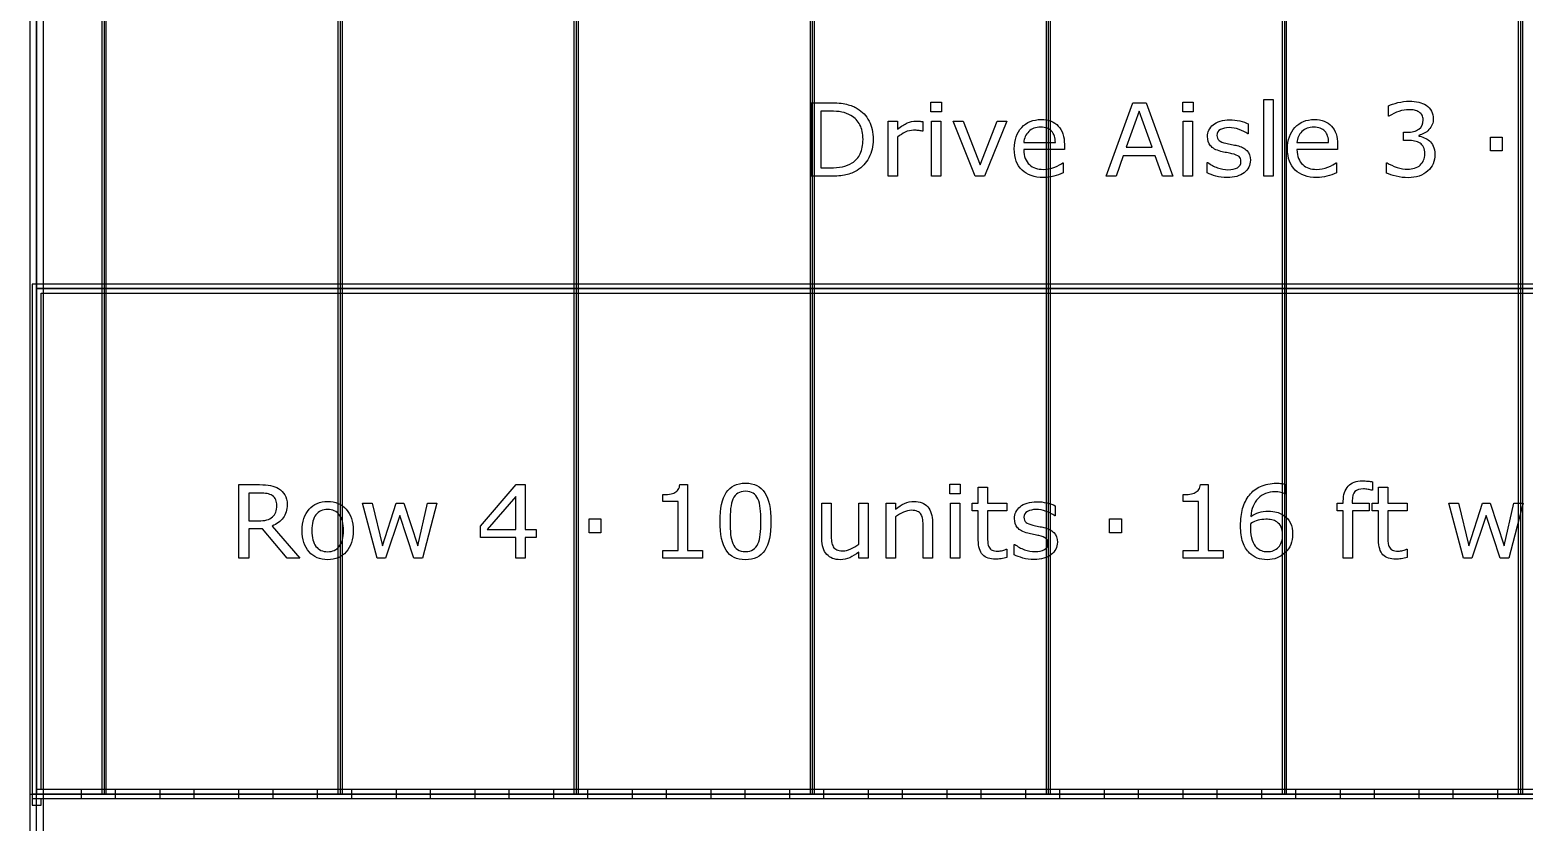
# Model space of a CAD drawing. Extents: x -13 to 750, y 12 to 2314.
# Drawn here: x 43.4 to 176.3, y 1431.4 to 1501.9 of the extents above; entities that cross this region are included whole.
import ezdxf

# ---------------------------------------------------------------- set-up
doc = ezdxf.new("R2010")
doc.units = 0
doc.layers.get('0').update_dxf_attribs({"linetype": 'CONTINUOUS'})

msp = doc.modelspace()

# ---------------------------------------------------------------- linework, layer by layer
at = {"color": 7}
for points in [[(43.400391, 1718.48961), (43.400391, 1266.2904), (268.59961, 1266.2904), (268.59961, 1718.48961)], [(44.599609, 1717.29039), (267.40039, 1717.29039), (267.40039, 1267.4896), (44.599609, 1267.4896)], [(43.400391, 1691.89), (43.400391, 1433.89), (44.599609, 1433.89), (44.599609, 1691.89)], [(49.800781, 1691.89), (49.800781, 1433.89), (50.199219, 1433.89), (50.199219, 1691.89)], [(70.800781, 1691.89), (70.800781, 1433.89), (71.199219, 1433.89), (71.199219, 1691.89)], [(91.800781, 1691.89), (91.800781, 1433.89), (92.199219, 1433.89), (92.199219, 1691.89)], [(112.80078, 1691.89), (112.80078, 1433.89), (113.19922, 1433.89), (113.19922, 1691.89)], [(133.80078, 1691.89), (133.80078, 1433.89), (134.19922, 1433.89), (134.19922, 1691.89)], [(154.80078, 1691.89), (154.80078, 1433.89), (155.19922, 1433.89), (155.19922, 1691.89)], [(175.80078, 1691.89), (175.80078, 1433.89), (176.19922, 1433.89), (176.19922, 1691.89)], [(44, 1504.89), (268, 1504.89), (268, 1478.89), (44, 1478.89)], [(124.49341, 1494.62049), (123.56177, 1494.62049), (123.56177, 1495.47742), (124.49341, 1495.47742)], [(146.88794, 1494.62047), (145.9563, 1494.62047), (145.9563, 1495.4774), (146.88794, 1495.4774)], [(153.9939, 1488.89), (153.16772, 1488.89), (153.16772, 1495.72789), (153.9939, 1495.72789)], [(145.073, 1488.89), (144.14575, 1488.89), (143.50415, 1490.71373), (140.67407, 1490.71373), (140.03247, 1488.89), (139.14917, 1488.89), (141.53101, 1495.43346), (142.69116, 1495.43346)], [(143.23608, 1491.4608), (142.08911, 1494.6732), (140.93774, 1491.4608)], [(124.44067, 1488.89), (123.6145, 1488.89), (123.6145, 1493.79869), (124.44067, 1493.79869)], [(130.32056, 1493.79869), (128.33423, 1488.89), (127.50366, 1488.89), (125.53052, 1493.79869), (126.427, 1493.79869), (127.94751, 1489.89195), (129.45483, 1493.79869)], [(146.83521, 1488.89), (146.00903, 1488.89), (146.00903, 1493.79869), (146.83521, 1493.79869)], [(117.51489, 1492.16836), (117.51489, 1492.16836)], [(118.42456, 1492.15514), (118.42456, 1492.15514)], [(167.90261, 1492.04082), (167.90261, 1492.04082)], [(174.38892, 1491.13561), (173.33862, 1491.13561), (173.33862, 1492.37926), (174.38892, 1492.37926)], [(151.97681, 1490.30504), (151.97681, 1490.30504)], [(43.599609, 1479.29039), (43.599609, 1433.48961), (268.40039, 1433.48961), (268.40039, 1479.29039)], [(44, 1478.89), (268, 1478.89), (268, 1433.89), (44, 1433.89)], [(44.400391, 1478.48961), (267.59961, 1478.48961), (267.59961, 1434.29039), (44.400391, 1434.29039)], [(88.436279, 1456.73131), (87.465088, 1456.73131), (87.465088, 1454.89), (86.621338, 1454.89), (86.621338, 1456.73131), (83.488037, 1456.73131), (83.488037, 1457.74205), (86.656494, 1461.43346), (87.465088, 1461.43346), (87.465088, 1457.43443), (88.436279, 1457.43443)], [(126.17212, 1460.62047), (125.24048, 1460.62047), (125.24048, 1461.4774), (126.17212, 1461.4774)], [(65.378174, 1459.5921), (65.378174, 1459.5921)], [(79.607666, 1459.79869), (78.328857, 1454.89), (77.564209, 1454.89), (76.302979, 1458.67369), (75.050537, 1454.89), (74.290283, 1454.89), (72.998291, 1459.79869), (73.859619, 1459.79869), (74.760498, 1455.99742), (75.986572, 1459.79869), (76.667725, 1459.79869), (77.924561, 1455.99742), (78.7771, 1459.79869)], [(86.621338, 1457.43443), (86.621338, 1460.38756), (84.085693, 1457.43443)], [(126.11938, 1454.89), (125.29321, 1454.89), (125.29321, 1459.79869), (126.11938, 1459.79869)], [(176.2478, 1459.79869), (174.96899, 1454.89), (174.20435, 1454.89), (172.94312, 1458.67369), (171.69067, 1454.89), (170.93042, 1454.89), (169.63843, 1459.79869), (170.49976, 1459.79869), (171.40063, 1455.99742), (172.62671, 1459.79869), (173.30786, 1459.79869), (174.5647, 1455.99742), (175.41724, 1459.79869)], [(94.19751, 1457.13561), (93.147217, 1457.13561), (93.147217, 1458.37926), (94.19751, 1458.37926)], [(140.50269, 1457.13556), (139.45239, 1457.13556), (139.45239, 1458.37921), (140.50269, 1458.37921)], [(71.302002, 1457.34215), (71.302002, 1457.34215)], [(72.154541, 1457.34215), (72.154541, 1457.34215)], [(109.32349, 1458.16393), (109.32349, 1458.16393)], [(155.73417, 1457.01251), (155.73417, 1457.01251)], [(108.16771, 1456.16881), (108.16771, 1456.16881)], [(134.80737, 1456.30499), (134.80737, 1456.30499)], [(44, 1434.29039), (44, 1433.89), (43.599609, 1433.89), (43.599609, 1432.89), (44.400391, 1432.89), (44.400391, 1433.48961), (48, 1433.48961), (48, 1434.29039)], [(51, 1434.29039), (51, 1433.48961), (55, 1433.48961), (55, 1434.29039)], [(58, 1434.29039), (58, 1433.48961), (62, 1433.48961), (62, 1434.29039)], [(65, 1434.29039), (65, 1433.48961), (69, 1433.48961), (69, 1434.29039)], [(72, 1434.29039), (72, 1433.48961), (76, 1433.48961), (76, 1434.29039)], [(79, 1434.29039), (79, 1433.48961), (83, 1433.48961), (83, 1434.29039)], [(86, 1434.29039), (86, 1433.48961), (90, 1433.48961), (90, 1434.29039)], [(93, 1434.29039), (93, 1433.48961), (97, 1433.48961), (97, 1434.29039)], [(100, 1434.29039), (100, 1433.48961), (104, 1433.48961), (104, 1434.29039)], [(107, 1434.29039), (107, 1433.48961), (111, 1433.48961), (111, 1434.29039)], [(114, 1434.29039), (114, 1433.48961), (118, 1433.48961), (118, 1434.29039)], [(121, 1434.29039), (121, 1433.48961), (125, 1433.48961), (125, 1434.29039)], [(128, 1434.29039), (128, 1433.48961), (132, 1433.48961), (132, 1434.29039)], [(135, 1434.29039), (135, 1433.48961), (139, 1433.48961), (139, 1434.29039)], [(142, 1434.29039), (142, 1433.48961), (146, 1433.48961), (146, 1434.29039)], [(149, 1434.29039), (149, 1433.48961), (153, 1433.48961), (153, 1434.29039)], [(156, 1434.29039), (156, 1433.48961), (160, 1433.48961), (160, 1434.29039)], [(163, 1434.29039), (163, 1433.48961), (167, 1433.48961), (167, 1434.29039)], [(170, 1434.29039), (170, 1433.48961), (174, 1433.48961), (174, 1434.29039)], [(44, 1433.89), (268, 1433.89), (268, 1289.89), (44, 1289.89)]]:
    msp.add_lwpolyline(points, close=True, dxfattribs=at)
for points in [[(44, 1691.89), (44, 1433.89)], [(50, 1691.89), (50, 1433.89)], [(71, 1691.89), (71, 1433.89)], [(92, 1691.89), (92, 1433.89)], [(113, 1691.89), (113, 1433.89)], [(134, 1691.89), (134, 1433.89)], [(155, 1691.89), (155, 1433.89)], [(176, 1691.89), (176, 1433.89)], [(114.54858, 1488.89), (112.89624, 1488.89), (112.89624, 1495.43346), (114.53101, 1495.43346)], [(114.58374, 1494.68642), (113.76636, 1494.68642), (113.76636, 1489.6371), (114.58374, 1489.6371)], [(164.30784, 1494.23807), (164.26394, 1494.23807), (164.26394, 1495.15653)], [(120.5911, 1492.37488), (120.5911, 1488.89), (119.76493, 1488.89), (119.76493, 1493.79869), (120.5911, 1493.79869), (120.5911, 1493.07359)], [(122.82788, 1492.89783), (122.78398, 1492.89783)], [(122.82792, 1493.74599), (122.82788, 1492.89783)], [(151.7834, 1493.54822), (151.7834, 1492.66492), (151.7395, 1492.66492)], [(165.98216, 1492.07601), (165.58665, 1492.07601), (165.58665, 1492.8055), (165.89427, 1492.8055)], [(131.8147, 1491.89146), (134.6272, 1491.89146)], [(135.43135, 1491.70689), (135.4314, 1491.25865)], [(156.12085, 1491.89146), (158.93335, 1491.89146)], [(159.7375, 1491.70689), (159.73755, 1491.25865)], [(166.95778, 1492.52859), (166.95778, 1492.46709)], [(135.4314, 1491.25865), (131.8147, 1491.25865)], [(159.73755, 1491.25865), (156.12085, 1491.25865)], [(135.29077, 1490.08971), (135.33467, 1490.08971), (135.33467, 1489.18883)], [(148.14038, 1489.18443), (148.14038, 1490.11168), (148.18428, 1490.11168)], [(159.59692, 1490.08971), (159.64082, 1490.08971), (159.64082, 1489.18883)], [(164.07495, 1489.16686), (164.07495, 1490.08531), (164.14085, 1490.08531)], [(67.412842, 1454.89), (66.283447, 1454.89), (64.094971, 1457.49156), (62.868896, 1457.49156), (62.868896, 1454.89), (61.998779, 1454.89), (61.998779, 1461.43346), (63.831299, 1461.43346)], [(101.21997, 1461.45539), (101.90112, 1461.45539), (101.90112, 1455.55793), (103.23706, 1455.55793), (103.23706, 1454.89)], [(127.77173, 1456.494), (127.77173, 1459.10436), (127.21362, 1459.10436), (127.21362, 1459.79869), (127.77173, 1459.79869), (127.77173, 1461.20934), (128.5979, 1461.20934), (128.5979, 1459.79869), (130.30298, 1459.79869), (130.30298, 1459.10436), (128.5979, 1459.10436), (128.5979, 1456.86754)], [(147.52515, 1461.45539), (148.2063, 1461.45539), (148.2063, 1455.55793), (149.54224, 1455.55793), (149.54224, 1454.89)], [(155.09692, 1461.4554), (155.09692, 1460.61604), (155.05302, 1460.61604)], [(162.84009, 1460.92805), (162.79619, 1460.92805)], [(163.38062, 1456.49401), (163.38062, 1459.10437), (162.82251, 1459.10437), (162.82251, 1459.7987), (163.38062, 1459.7987), (163.38062, 1461.20935), (164.20679, 1461.20935), (164.20679, 1459.7987), (165.91187, 1459.7987), (165.91187, 1459.10437), (164.20679, 1459.10437), (164.20679, 1456.86755)], [(162.84014, 1461.68394), (162.84009, 1460.92805)], [(63.892822, 1460.68635), (62.868896, 1460.68635), (62.868896, 1458.21662), (63.747803, 1458.21662)], [(103.23706, 1454.89), (99.695068, 1454.89), (99.695068, 1455.55797), (101.05737, 1455.55797), (101.05737, 1459.94371), (99.695068, 1459.94371), (99.695068, 1460.54137)], [(113.85864, 1456.61266), (113.85864, 1459.79869), (114.68481, 1459.79869), (114.68481, 1457.00377)], [(117.137, 1456.13364), (117.137, 1459.79868), (117.96317, 1459.79868), (117.96313, 1454.89)], [(120.41523, 1458.55506), (120.41523, 1454.89), (119.58906, 1454.89), (119.58906, 1459.79869), (120.41523, 1459.79869), (120.41523, 1459.25377)], [(134.61397, 1459.54817), (134.61397, 1458.66487), (134.57007, 1458.66487)], [(149.54224, 1454.89), (146.00024, 1454.89), (146.00024, 1455.55797), (147.36255, 1455.55797), (147.36255, 1459.94371), (146.00024, 1459.94371), (146.00024, 1460.54137)], [(161.04277, 1459.9656), (161.04277, 1459.79861), (162.53252, 1459.79861), (162.53252, 1459.10428), (161.06914, 1459.10428), (161.06914, 1454.89), (160.24297, 1454.89), (160.24297, 1459.10436), (159.68486, 1459.10436), (159.68486, 1459.79869), (160.24297, 1459.79869), (160.24297, 1459.96129)], [(64.951904, 1457.75084), (67.412842, 1454.89)], [(123.6936, 1454.89), (122.86743, 1454.89), (122.86743, 1457.68492)], [(123.69355, 1458.07604), (123.6936, 1454.89)], [(154.84242, 1456.97729), (154.84204, 1456.97736)], [(130.25905, 1455.67659), (130.30295, 1455.67659), (130.30298, 1454.9339)], [(130.97095, 1455.18438), (130.97095, 1456.11163), (131.01485, 1456.11163)], [(165.86794, 1455.6766), (165.91184, 1455.6766), (165.91187, 1454.93391)], [(117.96313, 1454.89), (117.13696, 1454.89), (117.13696, 1455.43492)]]:
    msp.add_lwpolyline(points, dxfattribs=at)
for points in [[(164.26394, 1495.15653), (164.471947, 1495.25907), (164.7488, 1495.35282), (165.0945, 1495.43778)], [(165.0945, 1495.43778), (165.443133, 1495.525673), (165.780047, 1495.56962), (166.10524, 1495.56962)], [(166.10524, 1495.56962), (166.42458, 1495.56962), (166.70583, 1495.54032), (166.94899, 1495.48172)], [(166.94899, 1495.48172), (167.192157, 1495.42312), (167.411883, 1495.32937), (167.60817, 1495.20047)], [(114.53101, 1495.43346), (115.169677, 1495.43346), (115.67651, 1495.386583), (116.05151, 1495.29283)], [(115.62524, 1494.59852), (115.335207, 1494.65712), (114.98804, 1494.68642), (114.58374, 1494.68642)], [(116.44702, 1494.29529), (116.189207, 1494.441777), (115.91528, 1494.542853), (115.62524, 1494.59852)], [(116.05151, 1495.29283), (116.429443, 1495.20201), (116.74878, 1495.076033), (117.00952, 1494.9149)], [(117.24683, 1493.46473), (117.068117, 1493.81629), (116.801513, 1494.093143), (116.44702, 1494.29529)], [(117.00952, 1494.9149), (117.454833, 1494.63658), (117.802003, 1494.265977), (118.05103, 1493.80309)], [(165.19554, 1494.65995), (164.88206, 1494.560343), (164.58616, 1494.419717), (164.30784, 1494.23807)], [(166.08323, 1494.80936), (165.80491, 1494.80936), (165.509013, 1494.759557), (165.19554, 1494.65995)], [(166.57102, 1494.76546), (166.427467, 1494.794727), (166.26487, 1494.80936), (166.08323, 1494.80936)], [(166.97532, 1494.60726), (166.849347, 1494.683427), (166.71458, 1494.73616), (166.57102, 1494.76546)], [(167.25657, 1494.31282), (167.18919, 1494.43294), (167.09544, 1494.531087), (166.97532, 1494.60726)], [(167.35765, 1493.89974), (167.35765, 1494.05794), (167.323957, 1494.195633), (167.25657, 1494.31282)], [(167.60817, 1495.20047), (167.81911, 1495.059843), (167.97878, 1494.88992), (168.08718, 1494.6907)], [(168.08718, 1494.6907), (168.19558, 1494.49148), (168.24978, 1494.25857), (168.24978, 1493.99197)], [(117.51489, 1492.16834), (117.51489, 1492.681033), (117.425537, 1493.113163), (117.24683, 1493.46473)], [(118.05103, 1493.80309), (118.30005, 1493.340197), (118.42456, 1492.79088), (118.42456, 1492.15514)], [(120.5911, 1493.07359), (120.919227, 1493.337263), (121.207803, 1493.5233), (121.45683, 1493.6317)], [(121.27665, 1492.80994), (121.039343, 1492.698613), (120.810827, 1492.553593), (120.5911, 1492.37488)], [(122.01493, 1492.98133), (121.76005, 1492.98133), (121.513957, 1492.9242), (121.27665, 1492.80994)], [(121.45683, 1493.6317), (121.708783, 1493.743027), (121.96513, 1493.79869), (122.22587, 1493.79869)], [(122.42362, 1492.95933), (122.309367, 1492.973997), (122.173137, 1492.98133), (122.01493, 1492.98133)], [(122.22587, 1493.79869), (122.369423, 1493.79869), (122.473427, 1493.79429), (122.53788, 1493.78549)], [(122.78398, 1492.89783), (122.660933, 1492.927097), (122.540813, 1492.947597), (122.42362, 1492.95933)], [(122.53788, 1493.78549), (122.602347, 1493.77949), (122.699027, 1493.766323), (122.82792, 1493.74599)], [(130.97529, 1491.31578), (130.97529, 1492.118513), (131.193553, 1492.75572), (131.63008, 1493.2274)], [(131.63008, 1493.2274), (132.069533, 1493.69908), (132.64668, 1493.93492), (133.36152, 1493.93492)], [(132.25854, 1492.86266), (131.9978, 1492.601913), (131.849853, 1492.27818), (131.8147, 1491.89146)], [(133.31763, 1493.25377), (132.875243, 1493.25377), (132.522213, 1493.1234), (132.25854, 1492.86266)], [(134.29761, 1492.89781), (134.083743, 1493.135117), (133.757083, 1493.25377), (133.31763, 1493.25377)], [(133.36152, 1493.93492), (134.023633, 1493.93492), (134.5334, 1493.74156), (134.89082, 1493.35484)], [(134.6272, 1491.89146), (134.624533, 1492.32506), (134.51467, 1492.66051), (134.29761, 1492.89781)], [(134.89082, 1493.35484), (135.251173, 1492.968127), (135.43135, 1492.41881), (135.43135, 1491.70689)], [(148.1623, 1492.41883), (148.1623, 1492.620977), (148.203317, 1492.811407), (148.28535, 1492.99012)], [(148.28535, 1492.99012), (148.37031, 1493.168827), (148.49775, 1493.328493), (148.66767, 1493.46912)], [(148.66767, 1493.46912), (148.831737, 1493.606813), (149.039747, 1493.715213), (149.2917, 1493.79432)], [(149.31812, 1493.04285), (149.110107, 1492.928597), (149.0061, 1492.75721), (149.0061, 1492.52869)], [(149.2917, 1493.79432), (149.54658, 1493.876347), (149.83076, 1493.91736), (150.14424, 1493.91736)], [(150.08276, 1493.21863), (149.781007, 1493.21863), (149.526127, 1493.160037), (149.31812, 1493.04285)], [(150.97046, 1493.05604), (150.6687, 1493.164433), (150.3728, 1493.21863), (150.08276, 1493.21863)], [(150.14424, 1493.91736), (150.437207, 1493.91736), (150.733103, 1493.88074), (151.03193, 1493.8075)], [(151.7395, 1492.66492), (151.528567, 1492.820193), (151.27222, 1492.950567), (150.97046, 1493.05604)], [(151.03193, 1493.8075), (151.33369, 1493.737187), (151.58418, 1493.65076), (151.7834, 1493.54822)], [(155.28144, 1491.31578), (155.28144, 1492.118513), (155.499703, 1492.75572), (155.93623, 1493.2274)], [(155.93623, 1493.2274), (156.375683, 1493.69908), (156.95283, 1493.93492), (157.66767, 1493.93492)], [(156.5647, 1492.86266), (156.303953, 1492.601913), (156.156003, 1492.27818), (156.12085, 1491.89146)], [(157.62378, 1493.25377), (157.1814, 1493.25377), (156.828373, 1493.1234), (156.5647, 1492.86266)], [(158.60376, 1492.89781), (158.389893, 1493.135117), (158.063233, 1493.25377), (157.62378, 1493.25377)], [(157.66767, 1493.93492), (158.329783, 1493.93492), (158.83955, 1493.74156), (159.19697, 1493.35484)], [(158.93335, 1491.89146), (158.930683, 1492.32506), (158.82082, 1492.66051), (158.60376, 1492.89781)], [(159.19697, 1493.35484), (159.557323, 1492.968127), (159.7375, 1492.41881), (159.7375, 1491.70689)], [(165.89427, 1492.8055), (166.339583, 1492.8055), (166.694073, 1492.897783), (166.95774, 1493.08235)], [(166.95774, 1493.08235), (167.224347, 1493.26985), (167.35765, 1493.542313), (167.35765, 1493.89974)], [(167.86306, 1493.03836), (167.608173, 1492.768827), (167.306413, 1492.598903), (166.95778, 1492.52859)], [(168.24978, 1493.99197), (168.24978, 1493.62869), (168.120873, 1493.31082), (167.86306, 1493.03836)], [(117.2688, 1490.89395), (117.43286, 1491.23379), (117.51489, 1491.658593), (117.51489, 1492.16836)], [(118.42456, 1492.15514), (118.42456, 1491.560413), (118.29419, 1491.02135), (118.03345, 1490.53795)], [(148.43037, 1491.60145), (148.251657, 1491.824103), (148.1623, 1492.096563), (148.1623, 1492.41883)], [(149.34883, 1491.10047), (148.918163, 1491.21473), (148.61201, 1491.381723), (148.43037, 1491.60145)], [(149.0061, 1492.52869), (149.0061, 1492.326543), (149.06909, 1492.1742), (149.19507, 1492.07166)], [(149.19507, 1492.07166), (149.318117, 1491.96912), (149.517333, 1491.885623), (149.79272, 1491.82117)], [(149.79272, 1491.82117), (149.945067, 1491.786037), (150.11499, 1491.75088), (150.30249, 1491.7157)], [(150.30249, 1491.7157), (150.492917, 1491.680567), (150.65112, 1491.648333), (150.7771, 1491.619)], [(150.7771, 1491.619), (151.160887, 1491.531113), (151.456783, 1491.380237), (151.66479, 1491.16637)], [(166.5886, 1492.02331), (166.4011, 1492.058443), (166.198953, 1492.07601), (165.98216, 1492.07601)], [(167.06761, 1491.83874), (166.93577, 1491.92956), (166.7761, 1491.991083), (166.5886, 1492.02331)], [(166.95778, 1492.46709), (167.098407, 1492.443623), (167.25954, 1492.393817), (167.44118, 1492.31767)], [(167.37522, 1491.47399), (167.30198, 1491.629263), (167.199443, 1491.750847), (167.06761, 1491.83874)], [(167.48948, 1490.89392), (167.48948, 1491.128293), (167.451393, 1491.32165), (167.37522, 1491.47399)], [(167.44118, 1492.31767), (167.62282, 1492.24443), (167.77663, 1492.152147), (167.90261, 1492.04082)], [(167.90259, 1492.04088), (168.043217, 1491.9149), (168.15894, 1491.756697), (168.24976, 1491.56627)], [(168.24976, 1491.56627), (168.34058, 1491.375843), (168.38599, 1491.12975), (168.38599, 1490.82799)], [(116.53931, 1490.07217), (116.864503, 1490.280177), (117.107667, 1490.554103), (117.2688, 1490.89395)], [(118.03345, 1490.53795), (117.775637, 1490.05455), (117.431397, 1489.67955), (117.00073, 1489.41295)], [(131.66084, 1489.43492), (131.203807, 1489.877307), (130.97529, 1490.50426), (130.97529, 1491.31578)], [(131.8147, 1491.25865), (131.8147, 1490.956897), (131.86011, 1490.693227), (131.95093, 1490.46764)], [(131.95093, 1490.46764), (132.04175, 1490.24498), (132.16626, 1490.061873), (132.32446, 1489.91832)], [(149.86299, 1490.98621), (149.67549, 1491.021343), (149.504103, 1491.05943), (149.34883, 1491.10047)], [(150.32441, 1490.89391), (150.207223, 1490.920243), (150.053417, 1490.95101), (149.86299, 1490.98621)], [(150.96601, 1490.63902), (150.854683, 1490.738633), (150.640817, 1490.823597), (150.32441, 1490.89391)], [(150.82539, 1489.64586), (151.03047, 1489.763047), (151.13301, 1489.947617), (151.13301, 1490.19957)], [(151.13301, 1490.19957), (151.13301, 1490.39293), (151.077343, 1490.539413), (150.96601, 1490.63902)], [(151.97681, 1490.30504), (151.97681, 1489.8568), (151.790773, 1489.489123), (151.4187, 1489.20201)], [(151.66479, 1491.16637), (151.872803, 1490.94957), (151.97681, 1490.66246), (151.97681, 1490.30504)], [(155.96699, 1489.43492), (155.509957, 1489.877307), (155.28144, 1490.50426), (155.28144, 1491.31578)], [(156.12085, 1491.25865), (156.12085, 1490.956897), (156.16626, 1490.693227), (156.25708, 1490.46764)], [(156.25708, 1490.46764), (156.3479, 1490.24498), (156.472413, 1490.061873), (156.63062, 1489.91832)], [(167.08958, 1489.87878), (167.224347, 1490.007687), (167.323957, 1490.149777), (167.38841, 1490.30505)], [(167.38841, 1490.30505), (167.45579, 1490.460323), (167.48948, 1490.656613), (167.48948, 1490.89392)], [(168.38599, 1490.82799), (168.38599, 1490.529163), (168.33179, 1490.255237), (168.22339, 1490.00621)], [(115.99878, 1489.01305), (115.632567, 1488.931017), (115.149167, 1488.89), (114.54858, 1488.89)], [(114.58374, 1489.6371), (115.002687, 1489.6371), (115.367433, 1489.667867), (115.67798, 1489.7294)], [(115.67798, 1489.7294), (115.991453, 1489.790933), (116.278563, 1489.90519), (116.53931, 1490.07217)], [(117.00073, 1489.41295), (116.701903, 1489.228377), (116.36792, 1489.095077), (115.99878, 1489.01305)], [(133.56807, 1488.77574), (132.753617, 1488.77574), (132.117873, 1488.995467), (131.66084, 1489.43492)], [(132.32446, 1489.91832), (132.476807, 1489.777693), (132.656983, 1489.672223), (132.86499, 1489.60191)], [(132.86499, 1489.60191), (133.07593, 1489.531603), (133.307377, 1489.49645), (133.55933, 1489.49645)], [(133.55933, 1489.49645), (133.89331, 1489.49645), (134.228757, 1489.562367), (134.56567, 1489.6942)], [(134.48213, 1488.89439), (134.19209, 1488.81529), (133.887403, 1488.77574), (133.56807, 1488.77574)], [(135.33467, 1489.18883), (135.05635, 1489.071643), (134.77217, 1488.973497), (134.48213, 1488.89439)], [(134.56567, 1489.6942), (134.905517, 1489.828967), (135.147217, 1489.960803), (135.29077, 1490.08971)], [(148.90063, 1488.89879), (148.598877, 1488.986683), (148.34546, 1489.081897), (148.14038, 1489.18443)], [(148.18428, 1490.11168), (148.44502, 1489.915393), (148.735057, 1489.758653), (149.05439, 1489.64146)], [(149.90259, 1488.77135), (149.53931, 1488.77135), (149.205323, 1488.81383), (148.90063, 1488.89879)], [(149.05439, 1489.64146), (149.37373, 1489.527207), (149.679883, 1489.47008), (149.97285, 1489.47008)], [(151.4187, 1489.20201), (151.04956, 1488.914903), (150.54419, 1488.77135), (149.90259, 1488.77135)], [(149.97285, 1489.47008), (150.33613, 1489.47008), (150.62031, 1489.528673), (150.82539, 1489.64586)], [(157.87422, 1488.77574), (157.059767, 1488.77574), (156.424023, 1488.995467), (155.96699, 1489.43492)], [(156.63062, 1489.91832), (156.78296, 1489.777693), (156.963133, 1489.672223), (157.17114, 1489.60191)], [(157.17114, 1489.60191), (157.38208, 1489.531603), (157.613527, 1489.49645), (157.86548, 1489.49645)], [(157.86548, 1489.49645), (158.199467, 1489.49645), (158.534917, 1489.562367), (158.87183, 1489.6942)], [(158.78828, 1488.89439), (158.49824, 1488.81529), (158.193553, 1488.77574), (157.87422, 1488.77574)], [(159.64082, 1489.18883), (159.3625, 1489.071643), (159.07832, 1488.973497), (158.78828, 1488.89439)], [(158.87183, 1489.6942), (159.21167, 1489.828967), (159.453367, 1489.960803), (159.59692, 1490.08971)], [(164.94067, 1488.88561), (164.58911, 1488.97057), (164.300537, 1489.06432), (164.07495, 1489.16686)], [(164.14085, 1490.08531), (164.38987, 1489.92125), (164.68284, 1489.78502), (165.01976, 1489.67662)], [(166.01294, 1488.75377), (165.64966, 1488.75377), (165.292237, 1488.797717), (164.94067, 1488.88561)], [(165.01976, 1489.67662), (165.356673, 1489.56822), (165.681867, 1489.51402), (165.99534, 1489.51402)], [(165.99534, 1489.51402), (166.179913, 1489.51402), (166.376203, 1489.544787), (166.58421, 1489.60632)], [(166.98853, 1488.89879), (166.69263, 1488.80211), (166.367433, 1488.75377), (166.01294, 1488.75377)], [(166.58421, 1489.60632), (166.792217, 1489.667853), (166.960673, 1489.758673), (167.08958, 1489.87878)], [(167.76636, 1489.35582), (167.546633, 1489.15074), (167.287357, 1488.998397), (166.98853, 1488.89879)], [(168.22339, 1490.00621), (168.11499, 1489.75719), (167.962647, 1489.540393), (167.76636, 1489.35582)], [(63.831299, 1461.43346), (64.226807, 1461.43346), (64.556397, 1461.407093), (64.820068, 1461.35436)], [(64.820068, 1461.35436), (65.08374, 1461.30456), (65.321045, 1461.213737), (65.531982, 1461.08189)], [(65.531982, 1461.08189), (65.769287, 1460.932477), (65.953857, 1460.743513), (66.085693, 1460.515)], [(100.76733, 1460.7215), (100.902097, 1460.794747), (101.007567, 1460.887033), (101.08374, 1460.99836)], [(101.08374, 1460.99836), (101.16284, 1461.11262), (101.20825, 1461.264963), (101.21997, 1461.45539)], [(105.34644, 1460.73033), (105.712647, 1461.28697), (106.283933, 1461.56529), (107.0603, 1461.56529)], [(107.0603, 1461.56529), (107.84546, 1461.56529), (108.418213, 1461.282577), (108.77856, 1460.71715)], [(147.07251, 1460.7215), (147.207277, 1460.794747), (147.312747, 1460.887033), (147.38892, 1460.99836)], [(147.38892, 1460.99836), (147.46802, 1461.11262), (147.51343, 1461.264963), (147.52515, 1461.45539)], [(151.88452, 1460.50182), (152.142333, 1460.832873), (152.474853, 1461.090683), (152.88208, 1461.27525)], [(152.88208, 1461.27525), (153.289307, 1461.46275), (153.763917, 1461.5565), (154.30591, 1461.5565)], [(154.30591, 1461.5565), (154.478763, 1461.5565), (154.623783, 1461.549167), (154.74097, 1461.5345)], [(154.74097, 1461.5345), (154.858157, 1461.519833), (154.976807, 1461.493467), (155.09692, 1461.4554)], [(160.24297, 1459.96129), (160.24297, 1460.544297), (160.38799, 1460.991073), (160.67803, 1461.30162)], [(160.67803, 1461.30162), (160.96807, 1461.6151), (161.387013, 1461.77184), (161.93486, 1461.77184)], [(162.05352, 1461.05105), (161.699027, 1461.05105), (161.441213, 1460.97195), (161.28008, 1460.81375)], [(161.93486, 1461.77184), (162.119433, 1461.77184), (162.284963, 1461.76304), (162.43145, 1461.74544)], [(162.44024, 1461.00715), (162.293753, 1461.036417), (162.164847, 1461.05105), (162.05352, 1461.05105)], [(162.43145, 1461.74544), (162.580863, 1461.72784), (162.717093, 1461.70734), (162.84014, 1461.68394)], [(162.79619, 1460.92805), (162.70537, 1460.954383), (162.58672, 1460.98075), (162.44024, 1461.00715)], [(64.503662, 1460.63365), (64.330811, 1460.668783), (64.127197, 1460.68635), (63.892822, 1460.68635)], [(64.951904, 1460.45787), (64.825927, 1460.54283), (64.676513, 1460.601423), (64.503662, 1460.63365)], [(65.2771, 1460.08873), (65.212647, 1460.235217), (65.104248, 1460.358263), (64.951904, 1460.45787)], [(65.378174, 1459.59215), (65.378174, 1459.77965), (65.344483, 1459.945177), (65.2771, 1460.08873)], [(65.281494, 1458.98126), (65.345947, 1459.142393), (65.378174, 1459.346007), (65.378174, 1459.5921)], [(66.287842, 1459.65367), (66.287842, 1459.18199), (66.16919, 1458.786483), (65.931885, 1458.46715)], [(66.085693, 1460.515), (66.220459, 1460.289413), (66.287842, 1460.002303), (66.287842, 1459.65367)], [(68.234619, 1459.23619), (68.644776, 1459.70201), (69.197022, 1459.93492), (69.891357, 1459.93492)], [(69.891357, 1459.93492), (70.579834, 1459.93492), (71.12915, 1459.70201), (71.539307, 1459.23619)], [(99.695068, 1460.54137), (99.879639, 1460.54137), (100.077393, 1460.556003), (100.28833, 1460.58527)], [(100.28833, 1460.58527), (100.49927, 1460.61747), (100.658937, 1460.66288), (100.76733, 1460.7215)], [(104.79712, 1458.15514), (104.79712, 1459.318227), (104.980227, 1460.176623), (105.34644, 1460.73033)], [(105.94849, 1460.15025), (105.848877, 1459.933457), (105.780027, 1459.650743), (105.74194, 1459.30211)], [(106.37476, 1460.66881), (106.196047, 1460.55455), (106.053957, 1460.381697), (105.94849, 1460.15025)], [(107.0603, 1460.8402), (106.784913, 1460.8402), (106.5564, 1460.78307), (106.37476, 1460.66881)], [(107.74146, 1460.66881), (107.565673, 1460.78307), (107.33862, 1460.8402), (107.0603, 1460.8402)], [(108.16333, 1460.15904), (108.06079, 1460.384627), (107.920167, 1460.55455), (107.74146, 1460.66881)], [(108.37427, 1459.32408), (108.339137, 1459.652207), (108.268823, 1459.930527), (108.16333, 1460.15904)], [(108.77856, 1460.71715), (109.141847, 1460.15465), (109.32349, 1459.303577), (109.32349, 1458.16393)], [(120.41523, 1459.25377), (120.673043, 1459.467637), (120.939647, 1459.63463), (121.21504, 1459.75475)], [(121.21504, 1459.75475), (121.490427, 1459.874863), (121.77314, 1459.93492), (122.06318, 1459.93492)], [(122.06318, 1459.93492), (122.593453, 1459.93492), (122.99775, 1459.775253), (123.27607, 1459.45592)], [(131.49825, 1459.46907), (131.66231, 1459.606763), (131.870317, 1459.715163), (132.12227, 1459.79427)], [(132.12227, 1459.79427), (132.377157, 1459.876297), (132.661337, 1459.91731), (132.97481, 1459.91731)], [(132.97481, 1459.91731), (133.267783, 1459.91731), (133.563683, 1459.88069), (133.86251, 1459.80745)], [(133.86251, 1459.80745), (134.16427, 1459.737137), (134.414757, 1459.65071), (134.61397, 1459.54817)], [(146.00024, 1460.54137), (146.184813, 1460.54137), (146.38257, 1460.556003), (146.59351, 1460.58527)], [(146.59351, 1460.58527), (146.804443, 1460.61747), (146.96411, 1460.66288), (147.07251, 1460.7215)], [(151.28687, 1459.3065), (151.412843, 1459.754747), (151.61206, 1460.153187), (151.88452, 1460.50182)], [(152.66679, 1460.20733), (152.29179, 1459.814757), (152.073527, 1459.28302), (152.012, 1458.61212)], [(154.17411, 1460.80059), (153.54423, 1460.80059), (153.04179, 1460.602837), (152.66679, 1460.20733)], [(154.67948, 1460.73909), (154.51542, 1460.78009), (154.346963, 1460.80059), (154.17411, 1460.80059)], [(155.05302, 1460.61604), (154.970987, 1460.659973), (154.846473, 1460.70099), (154.67948, 1460.73909)], [(161.28008, 1460.81375), (161.121873, 1460.658477), (161.04277, 1460.37576), (161.04277, 1459.9656)], [(63.747803, 1458.21662), (64.023194, 1458.21662), (64.263428, 1458.240053), (64.468506, 1458.28692)], [(64.468506, 1458.28692), (64.673584, 1458.33672), (64.8479, 1458.42754), (64.991455, 1458.55938)], [(65.931885, 1458.46715), (65.69458, 1458.150743), (65.36792, 1457.911973), (64.951904, 1457.75084)], [(64.991455, 1458.55938), (65.123291, 1458.682427), (65.219971, 1458.823053), (65.281494, 1458.98126)], [(67.623779, 1457.34215), (67.623779, 1458.141957), (67.827392, 1458.773303), (68.234619, 1459.23619)], [(68.845459, 1458.75719), (68.599365, 1458.44957), (68.476318, 1457.97789), (68.476318, 1457.34215)], [(69.891357, 1459.22301), (69.443115, 1459.22301), (69.094482, 1459.067737), (68.845459, 1458.75719)], [(70.928467, 1458.75719), (70.679444, 1459.067737), (70.33374, 1459.22301), (69.891357, 1459.22301)], [(71.302002, 1457.34215), (71.302002, 1457.97789), (71.17749, 1458.44957), (70.928467, 1458.75719)], [(71.539307, 1459.23619), (71.949463, 1458.773303), (72.154541, 1458.141957), (72.154541, 1457.34215)], [(105.74194, 1459.30211), (105.706807, 1458.953477), (105.68924, 1458.571153), (105.68924, 1458.15514)], [(108.43137, 1458.16393), (108.43137, 1458.609237), (108.412337, 1458.995953), (108.37427, 1459.32408)], [(121.12275, 1458.98133), (120.876657, 1458.870003), (120.640817, 1458.727913), (120.41523, 1458.55506)], [(121.83027, 1459.14832), (121.604683, 1459.14832), (121.368843, 1459.092657), (121.12275, 1458.98133)], [(122.36641, 1459.05602), (122.22871, 1459.117553), (122.049997, 1459.14832), (121.83027, 1459.14832)], [(122.68281, 1458.78355), (122.60957, 1458.906603), (122.504103, 1458.997427), (122.36641, 1459.05602)], [(122.82783, 1458.31773), (122.801497, 1458.51695), (122.753157, 1458.672223), (122.68281, 1458.78355)], [(122.86743, 1457.68492), (122.86743, 1457.910507), (122.85423, 1458.121443), (122.82783, 1458.31773)], [(123.27607, 1459.45592), (123.55439, 1459.13658), (123.69355, 1458.67662), (123.69355, 1458.07604)], [(130.99288, 1458.41878), (130.99288, 1458.620927), (131.033897, 1458.811357), (131.11593, 1458.99007)], [(131.26095, 1457.6014), (131.082237, 1457.824053), (130.99288, 1458.096513), (130.99288, 1458.41878)], [(131.11593, 1458.99007), (131.20089, 1459.168777), (131.32833, 1459.328443), (131.49825, 1459.46907)], [(132.14868, 1459.0428), (131.940673, 1458.928547), (131.83667, 1458.75716), (131.83667, 1458.52864)], [(131.83667, 1458.52864), (131.83667, 1458.326493), (131.899657, 1458.17415), (132.02563, 1458.07161)], [(132.91333, 1459.21858), (132.61157, 1459.21858), (132.356687, 1459.159987), (132.14868, 1459.0428)], [(133.80103, 1459.05599), (133.49927, 1459.164383), (133.20337, 1459.21858), (132.91333, 1459.21858)], [(134.57007, 1458.66487), (134.35913, 1458.820143), (134.102783, 1458.950517), (133.80103, 1459.05599)], [(151.10229, 1457.76402), (151.10229, 1458.3441), (151.163817, 1458.85826), (151.28687, 1459.3065)], [(152.66675, 1458.26051), (152.452883, 1458.20191), (152.233157, 1458.111087), (152.00757, 1457.98804)], [(152.012, 1458.61212), (152.258093, 1458.761533), (152.499793, 1458.874327), (152.7371, 1458.9505)], [(153.36108, 1458.34841), (153.11206, 1458.34841), (152.880617, 1458.31911), (152.66675, 1458.26051)], [(152.7371, 1458.9505), (152.977333, 1459.0296), (153.25419, 1459.06915), (153.56767, 1459.06915)], [(153.87524, 1458.30451), (153.71118, 1458.333777), (153.539793, 1458.34841), (153.36108, 1458.34841)], [(153.56767, 1459.06915), (153.84599, 1459.06915), (154.090617, 1459.042783), (154.30155, 1458.99005)], [(154.32349, 1458.11994), (154.188723, 1458.213693), (154.039307, 1458.275217), (153.87524, 1458.30451)], [(154.30155, 1458.99005), (154.515417, 1458.94025), (154.73368, 1458.83771), (154.95634, 1458.68243)], [(154.95634, 1458.68243), (155.214153, 1458.503717), (155.407513, 1458.27813), (155.53642, 1458.00567)], [(68.234619, 1455.44811), (67.827392, 1455.910997), (67.623779, 1456.542343), (67.623779, 1457.34215)], [(68.476318, 1457.34215), (68.476318, 1456.726917), (68.60083, 1456.25963), (68.849854, 1455.94029)], [(70.924072, 1455.9359), (71.176025, 1456.252307), (71.302002, 1456.721057), (71.302002, 1457.34215)], [(72.154541, 1457.34215), (72.154541, 1456.542343), (71.949463, 1455.910997), (71.539307, 1455.44811)], [(105.33765, 1455.58873), (104.977297, 1456.14537), (104.79712, 1457.00084), (104.79712, 1458.15514)], [(105.68924, 1458.15514), (105.68924, 1457.698107), (105.70534, 1457.31578), (105.73754, 1457.00816)], [(105.73754, 1457.00816), (105.76974, 1456.700547), (105.838587, 1456.425157), (105.94408, 1456.18199)], [(108.16772, 1456.16881), (108.27026, 1456.406117), (108.33911, 1456.684437), (108.37427, 1457.00377)], [(108.37427, 1457.00377), (108.412337, 1457.326037), (108.43137, 1457.712757), (108.43137, 1458.16393)], [(109.32349, 1458.16393), (109.32349, 1456.989123), (109.13892, 1456.12633), (108.76978, 1455.57555)], [(114.68481, 1457.00377), (114.68481, 1456.754743), (114.696543, 1456.540877), (114.72001, 1456.36217)], [(132.1794, 1457.10042), (131.74874, 1457.21468), (131.44259, 1457.381673), (131.26095, 1457.6014)], [(132.02563, 1458.07161), (132.148683, 1457.96907), (132.347903, 1457.885573), (132.62329, 1457.82112)], [(132.69356, 1456.98616), (132.50606, 1457.021293), (132.334673, 1457.05938), (132.1794, 1457.10042)], [(132.62329, 1457.82112), (132.775637, 1457.785987), (132.94556, 1457.75083), (133.13306, 1457.71565)], [(133.15499, 1456.89386), (133.037803, 1456.920193), (132.883993, 1456.95096), (132.69356, 1456.98616)], [(133.13306, 1457.71565), (133.323487, 1457.680517), (133.48169, 1457.648283), (133.60767, 1457.61895)], [(133.79659, 1456.63897), (133.685263, 1456.738583), (133.471397, 1456.823547), (133.15499, 1456.89386)], [(133.60767, 1457.61895), (133.991457, 1457.531063), (134.287353, 1457.380187), (134.49536, 1457.16632)], [(134.49536, 1457.16632), (134.703367, 1456.94952), (134.80737, 1456.66241), (134.80737, 1456.30499)], [(151.30444, 1456.31383), (151.169673, 1456.715197), (151.10229, 1457.198593), (151.10229, 1457.76402)], [(151.99437, 1457.79908), (151.991703, 1457.74048), (151.99037, 1457.665773), (151.99037, 1457.57496)], [(151.99037, 1457.57496), (151.99037, 1457.112067), (152.037247, 1456.745857), (152.131, 1456.47633)], [(152.00757, 1457.98804), (152.00157, 1457.923573), (151.99717, 1457.860587), (151.99437, 1457.79908)], [(154.71899, 1457.65412), (154.63989, 1457.832833), (154.508057, 1457.988107), (154.32349, 1458.11994)], [(154.47767, 1455.85669), (154.720837, 1456.11743), (154.84242, 1456.490963), (154.84242, 1456.97729)], [(154.84204, 1456.97736), (154.84204, 1457.24982), (154.801023, 1457.475407), (154.71899, 1457.65412)], [(155.73413, 1457.01256), (155.73413, 1456.34752), (155.514403, 1455.804063), (155.07495, 1455.38219)], [(155.53642, 1458.00567), (155.668253, 1457.73321), (155.73417, 1457.402157), (155.73417, 1457.01251)], [(68.849854, 1455.94029), (69.098877, 1455.623883), (69.446045, 1455.46568), (69.891357, 1455.46568)], [(69.891357, 1455.46568), (70.33081, 1455.46568), (70.675049, 1455.62242), (70.924072, 1455.9359)], [(107.0603, 1454.75377), (106.275147, 1454.75377), (105.70093, 1455.03209), (105.33765, 1455.58873)], [(105.94408, 1456.18199), (106.04076, 1455.953477), (106.17699, 1455.77916), (106.35277, 1455.65904)], [(106.35277, 1455.65904), (106.531483, 1455.538927), (106.767323, 1455.47887), (107.06029, 1455.47887)], [(107.06029, 1455.47887), (107.335683, 1455.47887), (107.5642, 1455.535997), (107.74584, 1455.65025)], [(108.76978, 1455.57555), (108.403567, 1455.027697), (107.83374, 1454.75377), (107.0603, 1454.75377)], [(107.74584, 1455.65025), (107.92748, 1455.76451), (108.068103, 1455.937363), (108.16771, 1456.16881)], [(114.28931, 1455.22398), (114.002197, 1455.540387), (113.85864, 1456.00328), (113.85864, 1456.61266)], [(114.72001, 1456.36217), (114.743477, 1456.18639), (114.79328, 1456.03551), (114.86942, 1455.90953)], [(114.86942, 1455.90953), (114.948527, 1455.780623), (115.051067, 1455.686873), (115.17704, 1455.62828)], [(115.17704, 1455.62828), (115.30302, 1455.56968), (115.486127, 1455.54038), (115.72636, 1455.54038)], [(115.72636, 1455.54038), (115.940227, 1455.54038), (116.173137, 1455.596043), (116.42509, 1455.70737)], [(116.42509, 1455.70737), (116.67997, 1455.818703), (116.917273, 1455.960793), (117.137, 1456.13364)], [(128.16284, 1455.19762), (127.9021, 1455.467147), (127.77173, 1455.899273), (127.77173, 1456.494)], [(128.5979, 1456.86754), (128.5979, 1456.609727), (128.603767, 1456.407577), (128.6155, 1456.26109)], [(128.6155, 1456.26109), (128.627233, 1456.117537), (128.66825, 1455.982773), (128.73855, 1455.8568)], [(128.73855, 1455.8568), (128.803017, 1455.739613), (128.890907, 1455.653187), (129.00222, 1455.59752)], [(129.00222, 1455.59752), (129.116473, 1455.544787), (129.289323, 1455.51842), (129.52077, 1455.51842)], [(129.52077, 1455.51842), (129.655537, 1455.51842), (129.796163, 1455.537453), (129.94265, 1455.57552)], [(129.94265, 1455.57552), (130.08913, 1455.61652), (130.194597, 1455.65021), (130.25905, 1455.67659)], [(131.01485, 1456.11163), (131.275597, 1455.915343), (131.565637, 1455.758603), (131.88497, 1455.64141)], [(131.88497, 1455.64141), (132.204303, 1455.527157), (132.510457, 1455.47003), (132.80343, 1455.47003)], [(132.80343, 1455.47003), (133.16671, 1455.47003), (133.45089, 1455.528623), (133.65597, 1455.64581)], [(133.65597, 1455.64581), (133.861043, 1455.762997), (133.96358, 1455.947567), (133.96358, 1456.19952)], [(133.96358, 1456.19952), (133.96358, 1456.39288), (133.907917, 1456.539363), (133.79659, 1456.63897)], [(134.80737, 1456.30499), (134.80737, 1455.85675), (134.621337, 1455.489073), (134.24927, 1455.20196)], [(151.88892, 1455.34703), (151.636967, 1455.590197), (151.44214, 1455.912463), (151.30444, 1456.31383)], [(152.131, 1456.47633), (152.227673, 1456.209723), (152.359507, 1455.998783), (152.5265, 1455.84351)], [(152.5265, 1455.84351), (152.661267, 1455.714603), (152.806287, 1455.61939), (152.96156, 1455.55787)], [(152.96156, 1455.55787), (153.119767, 1455.49927), (153.291153, 1455.46997), (153.47572, 1455.46997)], [(153.47572, 1455.46997), (153.900527, 1455.46997), (154.23451, 1455.598877), (154.47767, 1455.85669)], [(163.77173, 1455.19763), (163.51099, 1455.467157), (163.38062, 1455.899283), (163.38062, 1456.49401)], [(164.20679, 1456.86755), (164.20679, 1456.609737), (164.212657, 1456.407587), (164.22439, 1456.2611)], [(164.22439, 1456.2611), (164.236123, 1456.117547), (164.277137, 1455.982783), (164.34743, 1455.85681)], [(164.34743, 1455.85681), (164.411897, 1455.739623), (164.499787, 1455.653197), (164.6111, 1455.59753)], [(164.6111, 1455.59753), (164.72536, 1455.544797), (164.898213, 1455.51843), (165.12966, 1455.51843)], [(165.12966, 1455.51843), (165.264427, 1455.51843), (165.40505, 1455.537463), (165.55153, 1455.57553)], [(165.55153, 1455.57553), (165.698017, 1455.61653), (165.803487, 1455.65022), (165.86794, 1455.6766)], [(69.891357, 1454.75377), (69.197022, 1454.75377), (68.644776, 1454.985217), (68.234619, 1455.44811)], [(71.539307, 1455.44811), (71.12915, 1454.985217), (70.579834, 1454.75377), (69.891357, 1454.75377)], [(115.49341, 1454.75377), (114.977783, 1454.75377), (114.576417, 1454.910507), (114.28931, 1455.22398)], [(116.33716, 1454.92955), (116.082273, 1454.812363), (115.801023, 1454.75377), (115.49341, 1454.75377)], [(117.13696, 1455.43492), (116.85864, 1455.215193), (116.59204, 1455.046737), (116.33716, 1454.92955)], [(129.30542, 1454.79332), (128.804447, 1454.79332), (128.423587, 1454.928087), (128.16284, 1455.19762)], [(129.79321, 1454.83282), (129.61157, 1454.806487), (129.448973, 1454.79332), (129.30542, 1454.79332)], [(130.30298, 1454.9339), (130.147707, 1454.8929), (129.977783, 1454.859207), (129.79321, 1454.83282)], [(131.7312, 1454.89874), (131.42944, 1454.986633), (131.176023, 1455.081847), (130.97095, 1455.18438)], [(132.73315, 1454.7713), (132.36987, 1454.7713), (132.035887, 1454.81378), (131.7312, 1454.89874)], [(134.24927, 1455.20196), (133.88013, 1454.914853), (133.374757, 1454.7713), (132.73315, 1454.7713)], [(152.58765, 1454.90318), (152.323977, 1455.002793), (152.091067, 1455.150743), (151.88892, 1455.34703)], [(153.46655, 1454.75377), (153.144283, 1454.75377), (152.851317, 1454.803573), (152.58765, 1454.90318)], [(155.07495, 1455.38219), (154.63843, 1454.963243), (154.102297, 1454.75377), (153.46655, 1454.75377)], [(164.91431, 1454.79333), (164.41333, 1454.79333), (164.03247, 1454.928097), (163.77173, 1455.19763)], [(165.4021, 1454.83283), (165.22046, 1454.806497), (165.057863, 1454.79333), (164.91431, 1454.79333)], [(165.91187, 1454.93391), (165.756597, 1454.89291), (165.586673, 1454.859217), (165.4021, 1454.83283)]]:
    msp.add_open_spline(points, degree=3, dxfattribs=at)

doc.saveas('drawing.dxf')
